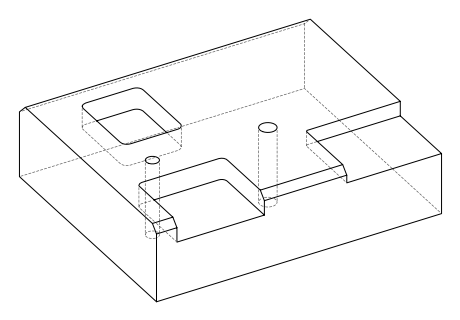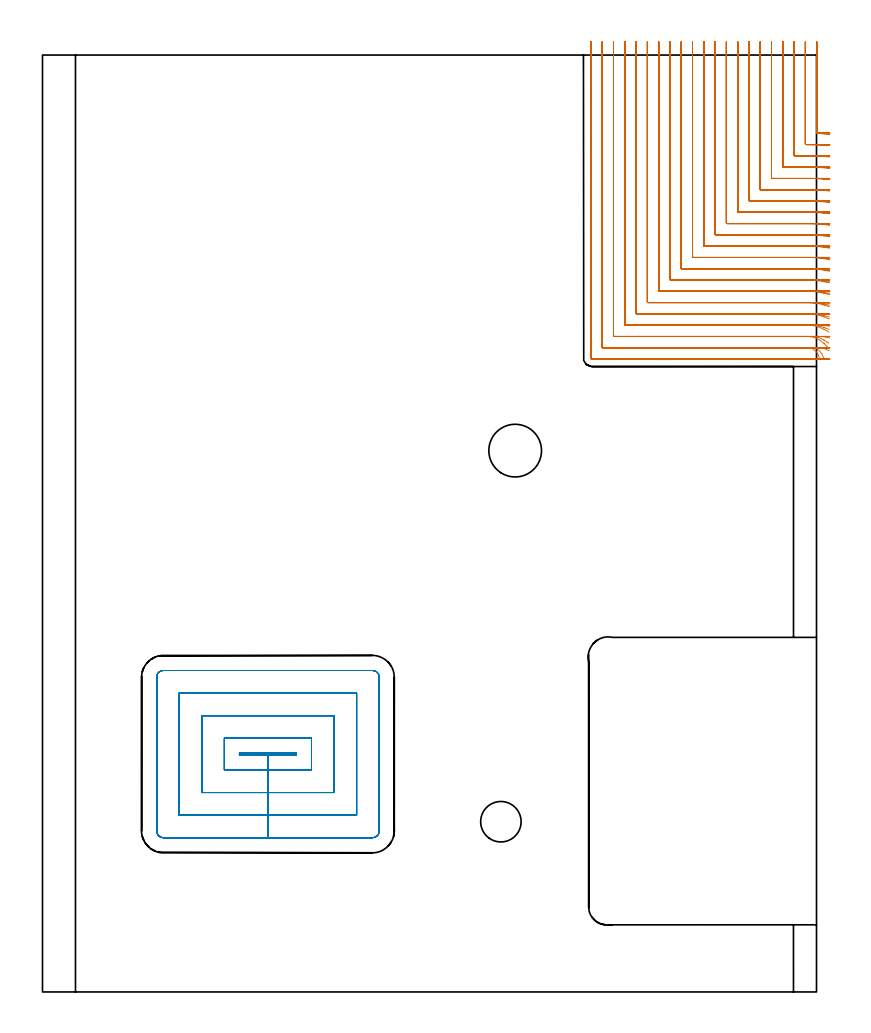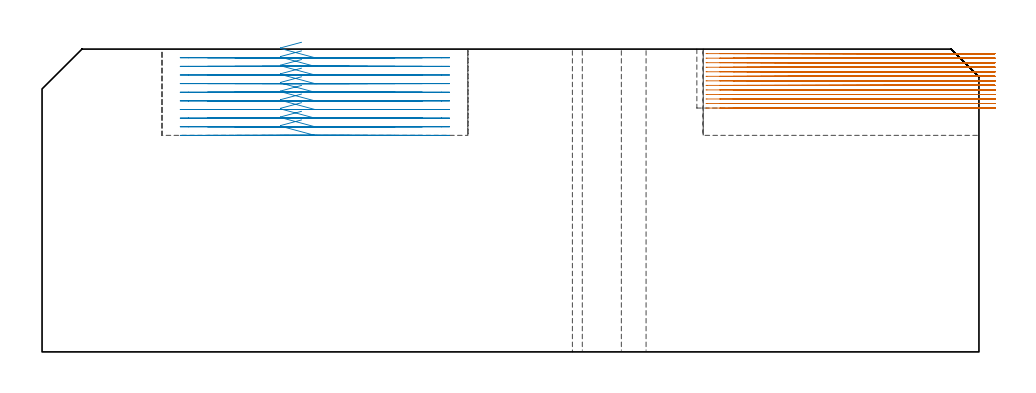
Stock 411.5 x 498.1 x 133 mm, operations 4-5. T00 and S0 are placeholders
(PLAN: 12 operations, 8 tool changes, 216.8 min)
(1 AREA_MILL | FG_CHAMFER_SURFACE | UGT0205_001 | 1.63 min | 3147 mm3)
(2 AREA_MILL_1 | FG_CHAMFER_SURFACE_1 | UGT0205_001 | 5.97 min | 11696 mm3)
(3 AREA_MILL_2 | FG_CHAMFER_SURFACE_2 | UGT0205_001 | 28.11 min | 76270 mm3)
(4 MILL_CORNER_NOTCH_RECTANGULAR | CORNER_NOTCH_RECTANGULAR | NXT0201_009 | Follow Part, ap 2, ae 75% | 103.79 min | 530844 mm3)
(5 MILL_RECTANGULAR_POCKET | POCKET_RECTANGULAR_STRAIGHT | NXT0201_012 | Follow Part, ap 4, ae 75% | 24.75 min | 529697 mm3)
(6 MILL_SLOT | SLOT_PARTIAL_RECTANGULAR | NXT0201_012 | Follow Part, ap 4, ae 75% | 50.22 min | 698856 mm3)
(7 SPOT_DRILL | STEP1HOLE | NXT0321_9005460120000 | 0.05 min | 218 mm3)
(8 DRILL_BLIND_HOLE_INTO_CENTER | STEP1HOLE | UGT0301_180 | 0.04 min | 131 mm3)
(9 GUN_DRILL_THROUGH_HOLE | STEP1HOLE | UGT0307_001 | 0.59 min | 2459 mm3)
(10 SPADE_DRILL_TO_ENLARGE_THROUGH_HOLE | STEP1HOLE | UGT0306_004 | 0.56 min | 16157 mm3)
(11 DRILL_TO_ENLARGE_THROUGH_HOLE | STEP1HOLE | UGT0301_052 | 0.57 min | 29253 mm3)
(12 INDEXABLE_INSERT_DRILL_THROUGH_HOLE_FROM_SOLID | STEP1HOLE_1 | NXT0302_027 | 0.55 min | 81741 mm3)
(TOOL UGT0205_001 | Chamfer Mill 20 x 3 x 45 deg. | D20 FL50 Z2)
(TOOL NXT0201_009 | ENDMILL 8mm [2P460-0800-NA 1630] | D8 FL26 Z6)
(TOOL NXT0201_012 | ENDMILL 16mm [2P460-1600-NA 1630] | D16 FL38 Z6)
(TOOL NXT0321_9005460120000 | NC Spot Drill, 142deg, 12mm, Carbide, Uncoated | D12 PA142 FL30 Z2)
(TOOL UGT0301_180 | Twist Drill 5.7 mm | D5.7 PA118 FL55 Z2)
(TOOL UGT0307_001 | Gun Drill 5 mm | D5 PA130 FL24 Z1)
(TOOL UGT0306_004 | Spade Drill 13.5mm | D13.5 PA132 FL10 Z2)
(TOOL UGT0301_052 | Twist Drill 21.5 mm | D21.5 PA118 FL150 Z2)
(TOOL NXT0302_027 | Index. Insert Drill 28mm [880-D2800L32-05] | D28 PA176 FL140 Z2)
(OP 4 MILL_CORNER_NOTCH_RECTANGULAR)
G17 G21 G94 G90
T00 M6
G54
G17 G0 G90 X411.6 Y505.099 S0 M3
G43 Z143. H1
Z131.008
G94 G1 Y502.099 F250.
Y456.781 F500.
G3 X411.975 Y456.389 R0.4
G2 X415.5 Y456.186 R120.
G1 X418.492 Y455.969 F250.
G0 Z143.
X405.6 Y505.1
Z131.008
G1 Y502.1
Y450.892 F500.
G3 X405.992 Y450.5 R0.4
G1 X406.824
G2 X415.5 Y450.169 R114.
G1 X418.491 Y449.941 F250.
G0 Z143.
X399.6 Y505.1
Z131.008
G1 Y502.1
Y444.893 F500.
G3 X399.993 Y444.5 R0.4
G1 X406.824
G2 X415.5 Y444.151 R108.
G1 X418.49 Y443.91 F250.
G0 Z143.
X393.6 Y505.1
Z131.008
G1 Y502.1
Y438.893 F500.
G3 X393.993 Y438.5 R0.4
G1 X406.824
G2 X415.5 Y438.13 R102.
G1 X418.489 Y437.875 F250.
G0 Z143.
X387.6 Y505.1
Z131.008
G1 Y502.1
Y432.893 F500.
G3 X387.993 Y432.5 R0.4
G1 X406.824
G2 X415.5 Y432.107 R96.
G1 X418.488 Y431.836 F250.
G0 Z143.
X381.6 Y505.1
Z131.008
G1 Y502.1
Y426.893 F500.
G3 X381.993 Y426.5 R0.4
G1 X406.824
G2 X415.5 Y426.081 R90.
G1 X418.486 Y425.792 F250.
G0 Z143.
X375.6 Y505.1
Z131.008
G1 Y502.1
Y420.894 F500.
G3 X375.994 Y420.5 R0.4
G1 X406.824
G2 X415.5 Y420.051 R84.
G1 X418.484 Y419.741 F250.
G0 Z143.
X369.6 Y505.1
Z131.008
G1 Y502.1
Y414.894 F500.
G3 X369.994 Y414.5 R0.4
G1 X406.824
G2 X415.5 Y414.016 R78.
G1 X418.481 Y413.682 F250.
G0 Z143.
X363.6 Y505.1
Z131.008
G1 Y502.1
Y408.894 F500.
G3 X363.994 Y408.5 R0.4
G1 X406.824
G2 X415.5 Y407.975 R72.
G1 X418.478 Y407.614 F250.
G0 Z143.
X357.6 Y505.1
Z131.008
G1 Y502.1
Y402.894 F500.
G3 X357.994 Y402.5 R0.4
G1 X406.824
G2 X415.5 Y401.927 R66.
G1 X418.474 Y401.533 F250.
G0 Z143.
X351.6 Y505.1
Z131.008
G1 Y502.1
Y396.895 F500.
G3 X351.995 Y396.5 R0.4
G1 X406.824
G2 X415.5 Y395.869 R60.
G1 X418.468 Y395.436 F250.
G0 Z143.
X345.6 Y505.1
Z131.008
G1 Y502.1
Y390.895 F500.
G3 X345.995 Y390.5 R0.4
G1 X406.824
G2 X415.5 Y389.799 R54.
G1 X418.461 Y389.317 F250.
G0 Z143.
X339.6 Y505.1
Z131.008
G1 Y502.1
Y384.895 F500.
G3 X339.995 Y384.5 R0.4
G1 X406.824
G2 X415.5 Y383.709 R48.
G1 X418.451 Y383.167 F250.
G0 Z143.
X333.6 Y505.1
Z131.008
G1 Y502.1
Y378.895 F500.
G3 X333.995 Y378.5 R0.4
G1 X406.824
G2 X415.5 Y377.594 R42.
G1 X418.435 Y376.975 F250.
G0 Z143.
X327.6 Y505.1
Z131.008
G1 Y502.1
Y372.895 F500.
G3 X327.995 Y372.5 R0.4
G1 X406.824
G2 X415.5 Y371.439 R36.
G1 X418.412 Y370.716 F250.
G0 Z143.
X321.6 Y505.1
Z131.008
G1 Y502.1
Y366.896 F500.
G3 X321.996 Y366.5 R0.4
G1 X406.824
G2 X415.5 Y365.218 R30.
G1 X418.372 Y364.351 F250.
G0 Z143.
X315.6 Y505.1
Z131.008
G1 Y502.1
Y360.896 F500.
G3 X315.996 Y360.5 R0.4
G1 X406.824
G2 X415.5 Y358.877 R24.
G1 X418.297 Y357.793 F250.
G0 Z143.
X309.6 Y505.1
Z131.008
G1 Y502.1
Y354.896 F500.
G3 X309.996 Y354.5 R0.4
G1 X406.824
G2 X415.5 Y352.271 R18.
G1 X418.129 Y350.825 F250.
G0 Z143.
X303.6 Y505.1
Z131.008
G1 Y502.1
Y348.896 F500.
G3 X303.996 Y348.5 R0.4
G1 X406.824
G2 X415.5 Y344.791 R12.
G1 X417.573 Y342.622 F250.
G0 Z143.
X297.6 Y505.1
Z131.008
G1 Y502.1
Y342.897 F500.
G3 X297.997 Y342.5 R0.4
G1 X406.824
G2 X412.44 Y338.612 R6.
G1 X412.968 Y337.208 F250.
G0 Z143.
X291.6 Y505.1
Z131.008
G1 Y502.1
Y336.897 F500.
G3 X291.997 Y336.5 R0.4
G1 X406.824
X409.824 F250.
G0 Z143.
X411.6 Y505.099
Z129.015
G1 Y502.099
Y456.854 F500.
G3 X411.982 Y456.462 R0.4
G2 X415.5 Y456.321 R120.
G1 X418.496 Y456.157 F250.
G0 Z143.
X405.6 Y505.1
Z129.015
G1 Y502.1
Y450.892 F500.
G3 X405.992 Y450.5 R0.4
G1 X408.952
G2 X415.5 Y450.312 R114.
G1 X418.495 Y450.139 F250.
G0 Z143.
X399.6 Y505.1
Z129.015
G1 Y502.1
Y444.893 F500.
G3 X399.993 Y444.5 R0.4
G1 X408.952
G2 X415.5 Y444.301 R108.
G1 X418.494 Y444.119 F250.
G0 Z143.
X393.6 Y505.1
Z129.015
G1 Y502.1
Y438.893 F500.
G3 X393.993 Y438.5 R0.4
G1 X408.952
G2 X415.5 Y438.29 R102.
G1 X418.494 Y438.097 F250.
G0 Z143.
X387.6 Y505.1
Z129.015
G1 Y502.1
Y432.893 F500.
G3 X387.993 Y432.5 R0.4
G1 X408.952
G2 X415.5 Y432.276 R96.
G1 X418.493 Y432.072 F250.
G0 Z143.
X381.6 Y505.1
Z129.015
G1 Y502.1
Y426.893 F500.
G3 X381.993 Y426.5 R0.4
G1 X408.952
G2 X415.5 Y426.261 R90.
G1 X418.492 Y426.043 F250.
G0 Z143.
X375.6 Y505.1
Z129.015
G1 Y502.1
Y420.894 F500.
G3 X375.994 Y420.5 R0.4
G1 X408.952
G2 X415.5 Y420.244 R84.
G1 X418.491 Y420.01 F250.
G0 Z143.
X369.6 Y505.1
Z129.015
G1 Y502.1
Y414.894 F500.
G3 X369.994 Y414.5 R0.4
G1 X408.952
G2 X415.5 Y414.225 R78.
G1 X418.489 Y413.973 F250.
G0 Z143.
X363.6 Y505.1
Z129.015
G1 Y502.1
Y408.894 F500.
G3 X363.994 Y408.5 R0.4
G1 X408.952
G2 X415.5 Y408.202 R72.
G1 X418.488 Y407.929 F250.
G0 Z143.
X357.6 Y505.1
Z129.015
G1 Y502.1
Y402.894 F500.
G3 X357.994 Y402.5 R0.4
G1 X408.952
G2 X415.5 Y402.174 R66.
G1 X418.485 Y401.877 F250.
G0 Z143.
X351.6 Y505.1
Z129.015
G1 Y502.1
Y396.895 F500.
G3 X351.995 Y396.5 R0.4
G1 X408.952
G2 X415.5 Y396.142 R60.
G1 X418.482 Y395.814 F250.
G0 Z143.
X345.6 Y505.1
Z129.015
G1 Y502.1
Y390.895 F500.
G3 X345.995 Y390.5 R0.4
G1 X408.952
G2 X415.5 Y390.101 R54.
G1 X418.478 Y389.738 F250.
G0 Z143.
X339.6 Y505.1
Z129.015
G1 Y502.1
Y384.895 F500.
G3 X339.995 Y384.5 R0.4
G1 X408.952
G2 X415.5 Y384.051 R48.
G1 X418.472 Y383.642 F250.
G0 Z143.
X333.6 Y505.1
Z129.015
G1 Y502.1
Y378.895 F500.
G3 X333.995 Y378.5 R0.4
G1 X408.952
G2 X415.5 Y377.986 R42.
G1 X418.463 Y377.519 F250.
G0 Z143.
X327.6 Y505.1
Z129.015
G1 Y502.1
Y372.895 F500.
G3 X327.995 Y372.5 R0.4
G1 X408.952
G2 X415.5 Y371.899 R36.
G1 X418.45 Y371.354 F250.
G0 Z143.
X321.6 Y505.1
Z129.015
G1 Y502.1
Y366.896 F500.
G3 X321.996 Y366.5 R0.4
G1 X408.952
G2 X415.5 Y365.777 R30.
G1 X418.428 Y365.122 F250.
G0 Z143.
X315.6 Y505.1
Z129.015
G1 Y502.1
Y360.896 F500.
G3 X315.996 Y360.5 R0.4
G1 X408.952
G2 X415.5 Y359.589 R24.
G1 X418.386 Y358.771 F250.
G0 Z143.
X309.6 Y505.1
Z129.015
G1 Y502.1
Y354.896 F500.
G3 X309.996 Y354.5 R0.4
G1 X408.952
G2 X415.5 Y353.267 R18.
G1 X418.294 Y352.175 F250.
G0 Z143.
X303.6 Y505.1
Z129.015
G1 Y502.1
Y348.896 F500.
G3 X303.996 Y348.5 R0.4
G1 X408.952
G2 X415.5 Y346.556 R12.
G1 X418.014 Y344.919 F250.
G0 Z143.
X297.6 Y505.1
Z129.015
G1 Y502.1
Y342.897 F500.
G3 X297.997 Y342.5 R0.4
G1 X408.952
G2 X414.284 Y339.251 R6.
G1 X415.659 Y336.585 F250.
G0 Z143.
X291.6 Y505.1
Z129.015
G1 Y502.1
Y336.897 F500.
G3 X291.997 Y336.5 R0.4
G1 X408.952
X411.952 F250.
G0 Z143.
X411.6 Y505.099
Z127.023
G1 Y502.099
Y456.892 F500.
G3 X411.992 Y456.5 R0.4
G1 X413.218
G2 X415.5 Y456.478 R120.
G1 X418.499 Y456.421 F250.
G0 Z143.
X405.6 Y505.1
Z127.023
G1 Y502.1
Y450.892 F500.
G3 X405.992 Y450.5 R0.4
G1 X413.218
G2 X415.5 Y450.477 R114.
G1 X418.499 Y450.417 F250.
G0 Z143.
X399.6 Y505.1
Z127.023
G1 Y502.1
Y444.893 F500.
G3 X399.993 Y444.5 R0.4
G1 X413.218
G2 X415.5 Y444.476 R108.
G1 X418.499 Y444.412 F250.
G0 Z143.
X393.6 Y505.1
Z127.023
G1 Y502.1
Y438.893 F500.
G3 X393.993 Y438.5 R0.4
G1 X413.218
G2 X415.5 Y438.474 R102.
G1 X418.499 Y438.407 F250.
G0 Z143.
X387.6 Y505.1
Z127.023
G1 Y502.1
Y432.893 F500.
G3 X387.993 Y432.5 R0.4
G1 X413.218
G2 X415.5 Y432.473 R96.
G1 X418.499 Y432.402 F250.
G0 Z143.
X381.6 Y505.1
Z127.023
G1 Y502.1
Y426.893 F500.
G3 X381.993 Y426.5 R0.4
G1 X413.218
G2 X415.5 Y426.471 R90.
G1 X418.499 Y426.395 F250.
G0 Z143.
X375.6 Y505.1
Z127.023
G1 Y502.1
Y420.894 F500.
G3 X375.994 Y420.5 R0.4
G1 X413.218
G2 X415.5 Y420.469 R84.
G1 X418.499 Y420.387 F250.
G0 Z143.
X369.6 Y505.1
Z127.023
G1 Y502.1
Y414.894 F500.
G3 X369.994 Y414.5 R0.4
G1 X413.218
G2 X415.5 Y414.467 R78.
G1 X418.499 Y414.379 F250.
G0 Z143.
X363.6 Y505.1
Z127.023
G1 Y502.1
Y408.894 F500.
G3 X363.994 Y408.5 R0.4
G1 X413.218
G2 X415.5 Y408.464 R72.
G1 X418.498 Y408.369 F250.
G0 Z143.
X357.6 Y505.1
Z127.023
G1 Y502.1
Y402.894 F500.
G3 X357.994 Y402.5 R0.4
G1 X413.218
G2 X415.5 Y402.461 R66.
G1 X418.498 Y402.357 F250.
G0 Z143.
X351.6 Y505.1
Z127.023
G1 Y502.1
Y396.895 F500.
G3 X351.995 Y396.5 R0.4
G1 X413.218
G2 X415.5 Y396.457 R60.
G1 X418.498 Y396.342 F250.
G0 Z143.
X345.6 Y505.1
Z127.023
G1 Y502.1
Y390.895 F500.
G3 X345.995 Y390.5 R0.4
G1 X413.218
G2 X415.5 Y390.452 R54.
G1 X418.497 Y390.325 F250.
G0 Z143.
X339.6 Y505.1
Z127.023
G1 Y502.1
Y384.895 F500.
G3 X339.995 Y384.5 R0.4
G1 X413.218
G2 X415.5 Y384.446 R48.
G1 X418.497 Y384.303 F250.
G0 Z143.
X333.6 Y505.1
Z127.023
G1 Y502.1
Y378.895 F500.
G3 X333.995 Y378.5 R0.4
G1 X413.218
G2 X415.5 Y378.438 R42.
G1 X418.496 Y378.275 F250.
G0 Z143.
X327.6 Y505.1
Z127.023
G1 Y502.1
Y372.895 F500.
G3 X327.995 Y372.5 R0.4
G1 X413.218
G2 X415.5 Y372.428 R36.
G1 X418.494 Y372.237 F250.
G0 Z143.
X321.6 Y505.1
Z127.023
G1 Y502.1
Y366.896 F500.
G3 X321.996 Y366.5 R0.4
G1 X413.218
G2 X415.5 Y366.413 R30.
G1 X418.491 Y366.185 F250.
G0 Z143.
X315.6 Y505.1
Z127.023
G1 Y502.1
Y360.896 F500.
G3 X315.996 Y360.5 R0.4
G1 X413.218
G2 X415.5 Y360.391 R24.
G1 X418.486 Y360.106 F250.
G0 Z143.
X309.6 Y505.1
Z127.023
G1 Y502.1
Y354.896 F500.
G3 X309.996 Y354.5 R0.4
G1 X413.218
G2 X415.5 Y354.355 R18.
G1 X418.476 Y353.974 F250.
G0 Z143.
X303.6 Y505.1
Z127.023
G1 Y502.1
Y348.896 F500.
G3 X303.996 Y348.5 R0.4
G1 X413.218
G2 X415.5 Y348.281 R12.
G1 X418.445 Y347.71 F250.
G0 Z143.
X297.6 Y505.1
Z127.023
G1 Y502.1
Y342.897 F500.
G3 X297.997 Y342.5 R0.4
G1 X413.218
G2 X415.5 Y342.049 R6.
G1 X418.274 Y340.908 F250.
G0 Z143.
X291.6 Y505.1
Z127.023
G1 Y502.1
Y336.897 F500.
G3 X291.997 Y336.5 R0.4
G1 X413.218
X416.218 F250.
G0 Z143.
X411.6 Y505.099
Z125.031
G1 Y502.099
Y456.892 F500.
G3 X411.992 Y456.5 R0.4
G1 X415.171
X415.5
X418.5 Y456.491 F250.
G0 Z143.
X405.6 Y505.1
Z125.031
G1 Y502.1
Y450.892 F500.
G3 X405.992 Y450.5 R0.4
G1 X415.171
X415.5
X418.5 Y450.491 F250.
G0 Z143.
X399.6 Y505.1
Z125.031
G1 Y502.1
Y444.893 F500.
G3 X399.993 Y444.5 R0.4
G1 X415.171
X415.5 Y444.499
X418.5 Y444.49 F250.
G0 Z143.
X393.6 Y505.1
Z125.031
G1 Y502.1
Y438.893 F500.
G3 X393.993 Y438.5 R0.4
G1 X415.171
X415.5 Y438.499
X418.5 Y438.49 F250.
G0 Z143.
X387.6 Y505.1
Z125.031
G1 Y502.1
Y432.893 F500.
G3 X387.993 Y432.5 R0.4
G1 X415.171
X415.5 Y432.499
X418.5 Y432.489 F250.
G0 Z143.
X381.6 Y505.1
Z125.031
G1 Y502.1
Y426.893 F500.
G3 X381.993 Y426.5 R0.4
G1 X415.171
X415.5 Y426.499
X418.5 Y426.488 F250.
G0 Z143.
X375.6 Y505.1
Z125.031
G1 Y502.1
Y420.894 F500.
G3 X375.994 Y420.5 R0.4
G1 X415.171
X415.5 Y420.499
X418.5 Y420.488 F250.
G0 Z143.
X369.6 Y505.1
Z125.031
G1 Y502.1
Y414.894 F500.
G3 X369.994 Y414.5 R0.4
G1 X415.171
X415.5 Y414.499
X418.5 Y414.487 F250.
G0 Z143.
X363.6 Y505.1
Z125.031
G1 Y502.1
Y408.894 F500.
G3 X363.994 Y408.5 R0.4
G1 X415.171
X415.5 Y408.499
X418.5 Y408.486 F250.
G0 Z143.
X357.6 Y505.1
Z125.031
G1 Y502.1
Y402.894 F500.
G3 X357.994 Y402.5 R0.4
G1 X415.171
X415.5 Y402.499
X418.5 Y402.484 F250.
G0 Z143.
X351.6 Y505.1
Z125.031
G1 Y502.1
Y396.895 F500.
G3 X351.995 Y396.5 R0.4
G1 X415.171
X415.5 Y396.499
X418.5 Y396.483 F250.
G0 Z143.
X345.6 Y505.1
Z125.031
G1 Y502.1
Y390.895 F500.
G3 X345.995 Y390.5 R0.4
G1 X415.171
G2 X415.5 Y390.499 R54.
G1 X418.5 Y390.481 F250.
G0 Z143.
X339.6 Y505.1
Z125.031
G1 Y502.1
Y384.895 F500.
G3 X339.995 Y384.5 R0.4
G1 X415.171
G2 X415.5 Y384.499 R48.
G1 X418.5 Y384.478 F250.
G0 Z143.
X333.6 Y505.1
Z125.031
G1 Y502.1
Y378.895 F500.
G3 X333.995 Y378.5 R0.4
G1 X415.171
G2 X415.5 Y378.499 R42.
G1 X418.5 Y378.475 F250.
G0 Z143.
X327.6 Y505.1
Z125.031
G1 Y502.1
Y372.896 F500.
G3 X327.996 Y372.5 R0.4
G1 X415.171
G2 X415.5 Y372.498 R36.
G1 X418.5 Y372.471 F250.
G0 Z143.
X321.6 Y505.1
Z125.031
G1 Y502.1
Y366.896 F500.
G3 X321.996 Y366.5 R0.4
G1 X415.171
G2 X415.5 Y366.498 R30.
G1 X418.5 Y366.465 F250.
G0 Z143.
X315.6 Y505.1
Z125.031
G1 Y502.1
Y360.896 F500.
G3 X315.996 Y360.5 R0.4
G1 X415.171
G2 X415.5 Y360.498 R24.
G1 X418.5 Y360.457 F250.
G0 Z143.
X309.6 Y505.1
Z125.031
G1 Y502.1
Y354.896 F500.
G3 X309.996 Y354.5 R0.4
G1 X415.171
G2 X415.5 Y354.497 R18.
G1 X418.499 Y354.442 F250.
G0 Z143.
X303.6 Y505.1
Z125.031
G1 Y502.1
Y348.896 F500.
G3 X303.996 Y348.5 R0.4
G1 X415.171
G2 X415.5 Y348.495 R12.
G1 X418.499 Y348.413 F250.
G0 Z143.
X297.6 Y505.1
Z125.031
G1 Y502.1
Y342.897 F500.
G3 X297.997 Y342.5 R0.4
G1 X415.171
G2 X415.5 Y342.491 R6.
G1 X418.495 Y342.326 F250.
G0 Z143.
X291.6 Y505.1
Z125.031
G1 Y502.1
Y336.897 F500.
G3 X291.997 Y336.5 R0.4
G1 X415.171
X418.171 F250.
G0 Z143.
X411.6 Y505.099
Z123.038
G1 Y502.099
Y456.892 F500.
G3 X411.992 Y456.5 R0.4
G1 X415.5
X418.5 F250.
G0 Z143.
X405.6 Y505.1
Z123.038
G1 Y502.1
Y450.892 F500.
G3 X405.992 Y450.5 R0.4
G1 X415.5
X418.5 F250.
G0 Z143.
X399.6 Y505.1
Z123.038
G1 Y502.1
Y444.893 F500.
G3 X399.993 Y444.5 R0.4
G1 X415.5
X418.5 F250.
G0 Z143.
X393.6 Y505.1
Z123.038
G1 Y502.1
Y438.893 F500.
G3 X393.993 Y438.5 R0.4
G1 X415.5
X418.5 F250.
G0 Z143.
X387.6 Y505.1
Z123.038
G1 Y502.1
Y432.893 F500.
G3 X387.993 Y432.5 R0.4
G1 X415.5
X418.5 F250.
G0 Z143.
X381.6 Y505.1
Z123.038
G1 Y502.1
Y426.893 F500.
G3 X381.993 Y426.5 R0.4
G1 X415.5
X418.5 F250.
G0 Z143.
X375.6 Y505.1
Z123.038
G1 Y502.1
Y420.894 F500.
G3 X375.994 Y420.5 R0.4
G1 X415.5
X418.5 F250.
G0 Z143.
X369.6 Y505.1
Z123.038
G1 Y502.1
Y414.894 F500.
G3 X369.994 Y414.5 R0.4
G1 X415.5
X418.5 F250.
G0 Z143.
X363.6 Y505.1
Z123.038
G1 Y502.1
Y408.894 F500.
G3 X363.994 Y408.5 R0.4
G1 X415.5
X418.5 F250.
G0 Z143.
X357.6 Y505.1
Z123.038
G1 Y502.1
Y402.894 F500.
G3 X357.994 Y402.5 R0.4
G1 X415.5
X418.5 F250.
G0 Z143.
X351.6 Y505.1
Z123.038
G1 Y502.1
Y396.895 F500.
G3 X351.995 Y396.5 R0.4
G1 X415.5
X418.5 F250.
G0 Z143.
X345.6 Y505.1
Z123.038
G1 Y502.1
Y390.895 F500.
G3 X345.995 Y390.5 R0.4
G1 X415.5
X418.5 F250.
G0 Z143.
X339.6 Y505.1
Z123.038
G1 Y502.1
Y384.895 F500.
G3 X339.995 Y384.5 R0.4
G1 X415.5
X418.5 F250.
G0 Z143.
X333.6 Y505.1
Z123.038
G1 Y502.1
Y378.895 F500.
G3 X333.995 Y378.5 R0.4
G1 X415.5
X418.5 F250.
G0 Z143.
X327.6 Y505.1
Z123.038
G1 Y502.1
Y372.895 F500.
G3 X327.995 Y372.5 R0.4
G1 X415.5
X418.5 F250.
G0 Z143.
X321.6 Y505.1
Z123.038
G1 Y502.1
Y366.896 F500.
G3 X321.996 Y366.5 R0.4
G1 X415.5
X418.5 F250.
G0 Z143.
X315.6 Y505.1
Z123.038
G1 Y502.1
Y360.896 F500.
G3 X315.996 Y360.5 R0.4
G1 X415.5
X418.5 F250.
G0 Z143.
X309.6 Y505.1
Z123.038
G1 Y502.1
Y354.896 F500.
G3 X309.996 Y354.5 R0.4
G1 X415.5
X418.5 F250.
G0 Z143.
X303.6 Y505.1
Z123.038
G1 Y502.1
Y348.896 F500.
G3 X303.996 Y348.5 R0.4
G1 X415.5
X418.5 F250.
G0 Z143.
X297.6 Y505.1
Z123.038
G1 Y502.1
Y342.897 F500.
G3 X297.997 Y342.5 R0.4
G1 X415.5
X418.5 F250.
G0 Z143.
X291.6 Y505.1
Z123.038
G1 Y502.1
Y336.897 F500.
G3 X291.997 Y336.5 R0.4
G1 X415.5
X418.5 F250.
G0 Z143.
X411.6 Y505.099
Z121.046
G1 Y502.099
Y456.892 F500.
G3 X411.992 Y456.5 R0.4
G1 X415.5
X418.5 F250.
G0 Z143.
X405.6 Y505.1
Z121.046
G1 Y502.1
Y450.892 F500.
G3 X405.992 Y450.5 R0.4
G1 X415.5
X418.5 F250.
G0 Z143.
X399.6 Y505.1
Z121.046
G1 Y502.1
Y444.893 F500.
G3 X399.993 Y444.5 R0.4
G1 X415.5
X418.5 F250.
G0 Z143.
X393.6 Y505.1
Z121.046
G1 Y502.1
Y438.893 F500.
G3 X393.993 Y438.5 R0.4
G1 X415.5
X418.5 F250.
G0 Z143.
X387.6 Y505.1
Z121.046
G1 Y502.1
Y432.893 F500.
G3 X387.993 Y432.5 R0.4
G1 X415.5
X418.5 F250.
G0 Z143.
X381.6 Y505.1
Z121.046
G1 Y502.1
Y426.893 F500.
G3 X381.993 Y426.5 R0.4
G1 X415.5
X418.5 F250.
G0 Z143.
X375.6 Y505.1
Z121.046
G1 Y502.1
Y420.894 F500.
G3 X375.994 Y420.5 R0.4
G1 X415.5
X418.5 F250.
G0 Z143.
X369.6 Y505.1
Z121.046
G1 Y502.1
Y414.894 F500.
G3 X369.994 Y414.5 R0.4
G1 X415.5
X418.5 F250.
G0 Z143.
X363.6 Y505.1
Z121.046
G1 Y502.1
Y408.894 F500.
G3 X363.994 Y408.5 R0.4
G1 X415.5
X418.5 F250.
G0 Z143.
X357.6 Y505.1
Z121.046
G1 Y502.1
Y402.894 F500.
G3 X357.994 Y402.5 R0.4
G1 X415.5
X418.5 F250.
G0 Z143.
X351.6 Y505.1
Z121.046
G1 Y502.1
Y396.895 F500.
G3 X351.995 Y396.5 R0.4
G1 X415.5
X418.5 F250.
G0 Z143.
X345.6 Y505.1
Z121.046
G1 Y502.1
Y390.895 F500.
G3 X345.995 Y390.5 R0.4
G1 X415.5
X418.5 F250.
G0 Z143.
X339.6 Y505.1
Z121.046
G1 Y502.1
Y384.895 F500.
G3 X339.995 Y384.5 R0.4
G1 X415.5
X418.5 F250.
G0 Z143.
X333.6 Y505.1
Z121.046
G1 Y502.1
Y378.895 F500.
G3 X333.995 Y378.5 R0.4
G1 X415.5
X418.5 F250.
G0 Z143.
X327.6 Y505.1
Z121.046
G1 Y502.1
Y372.895 F500.
G3 X327.995 Y372.5 R0.4
G1 X415.5
X418.5 F250.
G0 Z143.
X321.6 Y505.1
Z121.046
G1 Y502.1
Y366.896 F500.
G3 X321.996 Y366.5 R0.4
G1 X415.5
X418.5 F250.
G0 Z143.
X315.6 Y505.1
Z121.046
G1 Y502.1
Y360.896 F500.
G3 X315.996 Y360.5 R0.4
G1 X415.5
X418.5 F250.
G0 Z143.
X309.6 Y505.1
Z121.046
G1 Y502.1
Y354.896 F500.
G3 X309.996 Y354.5 R0.4
G1 X415.5
X418.5 F250.
G0 Z143.
X303.6 Y505.1
Z121.046
G1 Y502.1
Y348.896 F500.
G3 X303.996 Y348.5 R0.4
G1 X415.5
X418.5 F250.
G0 Z143.
X297.6 Y505.1
Z121.046
G1 Y502.1
Y342.897 F500.
G3 X297.997 Y342.5 R0.4
G1 X415.5
X418.5 F250.
G0 Z143.
X291.6 Y505.1
Z121.046
G1 Y502.1
Y336.897 F500.
G3 X291.997 Y336.5 R0.4
G1 X415.5
X418.5 F250.
G0 Z143.
X411.6 Y505.099
Z119.054
G1 Y502.099
Y456.892 F500.
G3 X411.992 Y456.5 R0.4
G1 X415.5
X418.5 F250.
G0 Z143.
X405.6 Y505.1
Z119.054
G1 Y502.1
Y450.892 F500.
G3 X405.992 Y450.5 R0.4
G1 X415.5
X418.5 F250.
G0 Z143.
X399.6 Y505.1
Z119.054
G1 Y502.1
Y444.893 F500.
G3 X399.993 Y444.5 R0.4
G1 X415.5
X418.5 F250.
G0 Z143.
X393.6 Y505.1
Z119.054
G1 Y502.1
Y438.893 F500.
G3 X393.993 Y438.5 R0.4
G1 X415.5
X418.5 F250.
G0 Z143.
X387.6 Y505.1
Z119.054
G1 Y502.1
Y432.893 F500.
G3 X387.993 Y432.5 R0.4
G1 X415.5
X418.5 F250.
G0 Z143.
X381.6 Y505.1
Z119.054
G1 Y502.1
Y426.893 F500.
G3 X381.993 Y426.5 R0.4
G1 X415.5
X418.5 F250.
G0 Z143.
X375.6 Y505.1
Z119.054
G1 Y502.1
Y420.894 F500.
G3 X375.994 Y420.5 R0.4
G1 X415.5
X418.5 F250.
G0 Z143.
X369.6 Y505.1
Z119.054
G1 Y502.1
Y414.894 F500.
G3 X369.994 Y414.5 R0.4
G1 X415.5
X418.5 F250.
G0 Z143.
X363.6 Y505.1
Z119.054
G1 Y502.1
Y408.894 F500.
G3 X363.994 Y408.5 R0.4
G1 X415.5
X418.5 F250.
G0 Z143.
X357.6 Y505.1
Z119.054
G1 Y502.1
Y402.894 F500.
G3 X357.994 Y402.5 R0.4
G1 X415.5
X418.5 F250.
G0 Z143.
X351.6 Y505.1
Z119.054
G1 Y502.1
Y396.895 F500.
G3 X351.995 Y396.5 R0.4
G1 X415.5
X418.5 F250.
G0 Z143.
X345.6 Y505.1
Z119.054
G1 Y502.1
Y390.895 F500.
G3 X345.995 Y390.5 R0.4
G1 X415.5
X418.5 F250.
G0 Z143.
X339.6 Y505.1
Z119.054
G1 Y502.1
Y384.895 F500.
G3 X339.995 Y384.5 R0.4
G1 X415.5
X418.5 F250.
G0 Z143.
X333.6 Y505.1
Z119.054
G1 Y502.1
Y378.895 F500.
G3 X333.995 Y378.5 R0.4
G1 X415.5
X418.5 F250.
G0 Z143.
X327.6 Y505.1
Z119.054
G1 Y502.1
Y372.895 F500.
G3 X327.995 Y372.5 R0.4
G1 X415.5
X418.5 F250.
G0 Z143.
X321.6 Y505.1
Z119.054
G1 Y502.1
Y366.896 F500.
G3 X321.996 Y366.5 R0.4
G1 X415.5
X418.5 F250.
G0 Z143.
X315.6 Y505.1
Z119.054
G1 Y502.1
Y360.896 F500.
G3 X315.996 Y360.5 R0.4
G1 X415.5
X418.5 F250.
G0 Z143.
X309.6 Y505.1
Z119.054
G1 Y502.1
Y354.896 F500.
G3 X309.996 Y354.5 R0.4
G1 X415.5
X418.5 F250.
G0 Z143.
X303.6 Y505.1
Z119.054
G1 Y502.1
Y348.896 F500.
G3 X303.996 Y348.5 R0.4
G1 X415.5
X418.5 F250.
G0 Z143.
X297.6 Y505.1
Z119.054
G1 Y502.1
Y342.897 F500.
G3 X297.997 Y342.5 R0.4
G1 X415.5
X418.5 F250.
G0 Z143.
X291.6 Y505.1
Z119.054
G1 Y502.1
Y336.897 F500.
G3 X291.997 Y336.5 R0.4
G1 X415.5
X418.5 F250.
G0 Z143.
X411.6 Y505.099
Z117.062
G1 Y502.099
Y456.892 F500.
G3 X411.992 Y456.5 R0.4
G1 X415.5
X418.5 F250.
G0 Z143.
X405.6 Y505.1
Z117.062
G1 Y502.1
Y450.892 F500.
G3 X405.992 Y450.5 R0.4
G1 X415.5
X418.5 F250.
G0 Z143.
X399.6 Y505.1
Z117.062
G1 Y502.1
Y444.893 F500.
G3 X399.993 Y444.5 R0.4
G1 X415.5
X418.5 F250.
G0 Z143.
X393.6 Y505.1
Z117.062
G1 Y502.1
Y438.893 F500.
G3 X393.993 Y438.5 R0.4
G1 X415.5
X418.5 F250.
G0 Z143.
X387.6 Y505.1
Z117.062
G1 Y502.1
Y432.893 F500.
G3 X387.993 Y432.5 R0.4
G1 X415.5
X418.5 F250.
G0 Z143.
X381.6 Y505.1
Z117.062
G1 Y502.1
Y426.893 F500.
G3 X381.993 Y426.5 R0.4
G1 X415.5
X418.5 F250.
G0 Z143.
X375.6 Y505.1
Z117.062
G1 Y502.1
Y420.894 F500.
G3 X375.994 Y420.5 R0.4
G1 X415.5
X418.5 F250.
G0 Z143.
X369.6 Y505.1
Z117.062
G1 Y502.1
Y414.894 F500.
G3 X369.994 Y414.5 R0.4
G1 X415.5
X418.5 F250.
G0 Z143.
X363.6 Y505.1
Z117.062
G1 Y502.1
Y408.894 F500.
G3 X363.994 Y408.5 R0.4
G1 X415.5
X418.5 F250.
G0 Z143.
X357.6 Y505.1
Z117.062
G1 Y502.1
Y402.894 F500.
G3 X357.994 Y402.5 R0.4
G1 X415.5
X418.5 F250.
G0 Z143.
X351.6 Y505.1
Z117.062
G1 Y502.1
Y396.895 F500.
G3 X351.995 Y396.5 R0.4
G1 X415.5
X418.5 F250.
G0 Z143.
X345.6 Y505.1
Z117.062
G1 Y502.1
Y390.895 F500.
G3 X345.995 Y390.5 R0.4
G1 X415.5
X418.5 F250.
G0 Z143.
X339.6 Y505.1
Z117.062
G1 Y502.1
Y384.895 F500.
G3 X339.995 Y384.5 R0.4
G1 X415.5
X418.5 F250.
G0 Z143.
X333.6 Y505.1
Z117.062
G1 Y502.1
Y378.895 F500.
G3 X333.995 Y378.5 R0.4
G1 X415.5
X418.5 F250.
G0 Z143.
X327.6 Y505.1
Z117.062
G1 Y502.1
Y372.895 F500.
G3 X327.995 Y372.5 R0.4
G1 X415.5
X418.5 F250.
G0 Z143.
X321.6 Y505.1
Z117.062
G1 Y502.1
Y366.896 F500.
G3 X321.996 Y366.5 R0.4
G1 X415.5
X418.5 F250.
G0 Z143.
X315.6 Y505.1
Z117.062
G1 Y502.1
Y360.896 F500.
G3 X315.996 Y360.5 R0.4
G1 X415.5
X418.5 F250.
G0 Z143.
X309.6 Y505.1
Z117.062
G1 Y502.1
Y354.896 F500.
G3 X309.996 Y354.5 R0.4
G1 X415.5
X418.5 F250.
G0 Z143.
X303.6 Y505.1
Z117.062
G1 Y502.1
Y348.896 F500.
G3 X303.996 Y348.5 R0.4
G1 X415.5
X418.5 F250.
G0 Z143.
X297.6 Y505.1
Z117.062
G1 Y502.1
Y342.897 F500.
G3 X297.997 Y342.5 R0.4
G1 X415.5
X418.5 F250.
G0 Z143.
X291.6 Y505.1
Z117.062
G1 Y502.1
Y336.897 F500.
G3 X291.997 Y336.5 R0.4
G1 X415.5
X418.5 F250.
G0 Z143.
X411.6 Y505.099
Z115.069
G1 Y502.099
Y456.892 F500.
G3 X411.992 Y456.5 R0.4
G1 X415.5
X418.5 F250.
G0 Z143.
X405.6 Y505.1
Z115.069
G1 Y502.1
Y450.892 F500.
G3 X405.992 Y450.5 R0.4
G1 X415.5
X418.5 F250.
G0 Z143.
X399.6 Y505.1
Z115.069
G1 Y502.1
Y444.893 F500.
G3 X399.993 Y444.5 R0.4
G1 X415.5
X418.5 F250.
G0 Z143.
X393.6 Y505.1
Z115.069
G1 Y502.1
Y438.893 F500.
G3 X393.993 Y438.5 R0.4
G1 X415.5
X418.5 F250.
G0 Z143.
X387.6 Y505.1
Z115.069
G1 Y502.1
Y432.893 F500.
G3 X387.993 Y432.5 R0.4
G1 X415.5
X418.5 F250.
G0 Z143.
X381.6 Y505.1
Z115.069
G1 Y502.1
Y426.893 F500.
G3 X381.993 Y426.5 R0.4
G1 X415.5
X418.5 F250.
G0 Z143.
X375.6 Y505.1
Z115.069
G1 Y502.1
Y420.894 F500.
G3 X375.994 Y420.5 R0.4
G1 X415.5
X418.5 F250.
G0 Z143.
X369.6 Y505.1
Z115.069
G1 Y502.1
Y414.894 F500.
G3 X369.994 Y414.5 R0.4
G1 X415.5
X418.5 F250.
G0 Z143.
X363.6 Y505.1
Z115.069
G1 Y502.1
Y408.894 F500.
G3 X363.994 Y408.5 R0.4
G1 X415.5
X418.5 F250.
G0 Z143.
X357.6 Y505.1
Z115.069
G1 Y502.1
Y402.894 F500.
G3 X357.994 Y402.5 R0.4
G1 X415.5
X418.5 F250.
G0 Z143.
X351.6 Y505.1
Z115.069
G1 Y502.1
Y396.895 F500.
G3 X351.995 Y396.5 R0.4
G1 X415.5
X418.5 F250.
G0 Z143.
X345.6 Y505.1
Z115.069
G1 Y502.1
Y390.895 F500.
G3 X345.995 Y390.5 R0.4
G1 X415.5
X418.5 F250.
G0 Z143.
X339.6 Y505.1
Z115.069
G1 Y502.1
Y384.895 F500.
G3 X339.995 Y384.5 R0.4
G1 X415.5
X418.5 F250.
G0 Z143.
X333.6 Y505.1
Z115.069
G1 Y502.1
Y378.895 F500.
G3 X333.995 Y378.5 R0.4
G1 X415.5
X418.5 F250.
G0 Z143.
X327.6 Y505.1
Z115.069
G1 Y502.1
Y372.895 F500.
G3 X327.995 Y372.5 R0.4
G1 X415.5
X418.5 F250.
G0 Z143.
X321.6 Y505.1
Z115.069
G1 Y502.1
Y366.896 F500.
G3 X321.996 Y366.5 R0.4
G1 X415.5
X418.5 F250.
G0 Z143.
X315.6 Y505.1
Z115.069
G1 Y502.1
Y360.896 F500.
G3 X315.996 Y360.5 R0.4
G1 X415.5
X418.5 F250.
G0 Z143.
X309.6 Y505.1
Z115.069
G1 Y502.1
Y354.896 F500.
G3 X309.996 Y354.5 R0.4
G1 X415.5
X418.5 F250.
G0 Z143.
X303.6 Y505.1
Z115.069
G1 Y502.1
Y348.896 F500.
G3 X303.996 Y348.5 R0.4
G1 X415.5
X418.5 F250.
G0 Z143.
X297.6 Y505.1
Z115.069
G1 Y502.1
Y342.897 F500.
G3 X297.997 Y342.5 R0.4
G1 X415.5
X418.5 F250.
G0 Z143.
X291.6 Y505.1
Z115.069
G1 Y502.1
Y336.897 F500.
G3 X291.997 Y336.5 R0.4
G1 X415.5
X418.5 F250.
G0 Z143.
X411.6 Y505.099
Z113.077
G1 Y502.099
Y456.892 F500.
G3 X411.992 Y456.5 R0.4
G1 X415.5
X418.5 F250.
G0 Z143.
X405.6 Y505.1
Z113.077
G1 Y502.1
Y450.892 F500.
G3 X405.992 Y450.5 R0.4
G1 X415.5
X418.5 F250.
G0 Z143.
X399.6 Y505.1
Z113.077
G1 Y502.1
Y444.893 F500.
G3 X399.993 Y444.5 R0.4
G1 X415.5
X418.5 F250.
G0 Z143.
X393.6 Y505.1
Z113.077
G1 Y502.1
Y438.893 F500.
G3 X393.993 Y438.5 R0.4
G1 X415.5
X418.5 F250.
G0 Z143.
X387.6 Y505.1
Z113.077
G1 Y502.1
Y432.893 F500.
G3 X387.993 Y432.5 R0.4
G1 X415.5
X418.5 F250.
G0 Z143.
X381.6 Y505.1
Z113.077
G1 Y502.1
Y426.893 F500.
G3 X381.993 Y426.5 R0.4
G1 X415.5
X418.5 F250.
G0 Z143.
X375.6 Y505.1
Z113.077
G1 Y502.1
Y420.894 F500.
G3 X375.994 Y420.5 R0.4
G1 X415.5
X418.5 F250.
G0 Z143.
X369.6 Y505.1
Z113.077
G1 Y502.1
Y414.894 F500.
G3 X369.994 Y414.5 R0.4
G1 X415.5
X418.5 F250.
G0 Z143.
X363.6 Y505.1
Z113.077
G1 Y502.1
Y408.894 F500.
G3 X363.994 Y408.5 R0.4
G1 X415.5
X418.5 F250.
G0 Z143.
X357.6 Y505.1
Z113.077
G1 Y502.1
Y402.894 F500.
G3 X357.994 Y402.5 R0.4
G1 X415.5
X418.5 F250.
G0 Z143.
X351.6 Y505.1
Z113.077
G1 Y502.1
Y396.895 F500.
G3 X351.995 Y396.5 R0.4
G1 X415.5
X418.5 F250.
G0 Z143.
X345.6 Y505.1
Z113.077
G1 Y502.1
Y390.895 F500.
G3 X345.995 Y390.5 R0.4
G1 X415.5
X418.5 F250.
G0 Z143.
X339.6 Y505.1
Z113.077
G1 Y502.1
Y384.895 F500.
G3 X339.995 Y384.5 R0.4
G1 X415.5
X418.5 F250.
G0 Z143.
X333.6 Y505.1
Z113.077
G1 Y502.1
Y378.895 F500.
G3 X333.995 Y378.5 R0.4
G1 X415.5
X418.5 F250.
G0 Z143.
X327.6 Y505.1
Z113.077
G1 Y502.1
Y372.895 F500.
G3 X327.995 Y372.5 R0.4
G1 X415.5
X418.5 F250.
G0 Z143.
X321.6 Y505.1
Z113.077
G1 Y502.1
Y366.896 F500.
G3 X321.996 Y366.5 R0.4
G1 X415.5
X418.5 F250.
G0 Z143.
X315.6 Y505.1
Z113.077
G1 Y502.1
Y360.896 F500.
G3 X315.996 Y360.5 R0.4
G1 X415.5
X418.5 F250.
G0 Z143.
X309.6 Y505.1
Z113.077
G1 Y502.1
Y354.896 F500.
G3 X309.996 Y354.5 R0.4
G1 X415.5
X418.5 F250.
G0 Z143.
X303.6 Y505.1
Z113.077
G1 Y502.1
Y348.896 F500.
G3 X303.996 Y348.5 R0.4
G1 X415.5
X418.5 F250.
G0 Z143.
X297.6 Y505.1
Z113.077
G1 Y502.1
Y342.897 F500.
G3 X297.997 Y342.5 R0.4
G1 X415.5
X418.5 F250.
G0 Z143.
X291.6 Y505.1
Z113.077
G1 Y502.1
Y336.897 F500.
G3 X291.997 Y336.5 R0.4
G1 X415.5
X418.5 F250.
G0 Z143.
X411.6 Y505.099
Z111.085
G1 Y502.099
Y456.892 F500.
G3 X411.992 Y456.5 R0.4
G1 X415.5
X418.5 F250.
G0 Z143.
X405.6 Y505.1
Z111.085
G1 Y502.1
Y450.892 F500.
G3 X405.992 Y450.5 R0.4
G1 X415.5
X418.5 F250.
G0 Z143.
X399.6 Y505.1
Z111.085
G1 Y502.1
Y444.893 F500.
G3 X399.993 Y444.5 R0.4
G1 X415.5
X418.5 F250.
G0 Z143.
X393.6 Y505.1
Z111.085
G1 Y502.1
Y438.893 F500.
G3 X393.993 Y438.5 R0.4
G1 X415.5
X418.5 F250.
G0 Z143.
X387.6 Y505.1
Z111.085
G1 Y502.1
Y432.893 F500.
G3 X387.993 Y432.5 R0.4
G1 X415.5
X418.5 F250.
G0 Z143.
X381.6 Y505.1
Z111.085
G1 Y502.1
Y426.893 F500.
G3 X381.993 Y426.5 R0.4
G1 X415.5
X418.5 F250.
G0 Z143.
X375.6 Y505.1
Z111.085
G1 Y502.1
Y420.894 F500.
G3 X375.994 Y420.5 R0.4
G1 X415.5
X418.5 F250.
G0 Z143.
X369.6 Y505.1
Z111.085
G1 Y502.1
Y414.894 F500.
G3 X369.994 Y414.5 R0.4
G1 X415.5
X418.5 F250.
G0 Z143.
X363.6 Y505.1
Z111.085
G1 Y502.1
Y408.894 F500.
G3 X363.994 Y408.5 R0.4
G1 X415.5
X418.5 F250.
G0 Z143.
X357.6 Y505.1
Z111.085
G1 Y502.1
Y402.894 F500.
G3 X357.994 Y402.5 R0.4
G1 X415.5
X418.5 F250.
G0 Z143.
X351.6 Y505.1
Z111.085
G1 Y502.1
Y396.895 F500.
G3 X351.995 Y396.5 R0.4
G1 X415.5
X418.5 F250.
G0 Z143.
X345.6 Y505.1
Z111.085
G1 Y502.1
Y390.895 F500.
G3 X345.995 Y390.5 R0.4
G1 X415.5
X418.5 F250.
G0 Z143.
X339.6 Y505.1
Z111.085
G1 Y502.1
Y384.895 F500.
G3 X339.995 Y384.5 R0.4
G1 X415.5
X418.5 F250.
G0 Z143.
X333.6 Y505.1
Z111.085
G1 Y502.1
Y378.895 F500.
G3 X333.995 Y378.5 R0.4
G1 X415.5
X418.5 F250.
G0 Z143.
X327.6 Y505.1
Z111.085
G1 Y502.1
Y372.895 F500.
G3 X327.995 Y372.5 R0.4
G1 X415.5
X418.5 F250.
G0 Z143.
X321.6 Y505.1
Z111.085
G1 Y502.1
Y366.896 F500.
G3 X321.996 Y366.5 R0.4
G1 X415.5
X418.5 F250.
G0 Z143.
X315.6 Y505.1
Z111.085
G1 Y502.1
Y360.896 F500.
G3 X315.996 Y360.5 R0.4
G1 X415.5
X418.5 F250.
G0 Z143.
X309.6 Y505.1
Z111.085
G1 Y502.1
Y354.896 F500.
G3 X309.996 Y354.5 R0.4
G1 X415.5
X418.5 F250.
G0 Z143.
X303.6 Y505.1
Z111.085
G1 Y502.1
Y348.896 F500.
G3 X303.996 Y348.5 R0.4
G1 X415.5
X418.5 F250.
G0 Z143.
X297.6 Y505.1
Z111.085
G1 Y502.1
Y342.897 F500.
G3 X297.997 Y342.5 R0.4
G1 X415.5
X418.5 F250.
G0 Z143.
X291.6 Y505.1
Z111.085
G1 Y502.1
Y336.897 F500.
G3 X291.997 Y336.5 R0.4
G1 X415.5
X418.5 F250.
G0 Z143.
X411.6 Y505.099
Z109.092
G1 Y502.099
Y456.892 F500.
G3 X411.992 Y456.5 R0.4
G1 X415.5
X418.5 F250.
G0 Z143.
X405.6 Y505.1
Z109.092
G1 Y502.1
Y450.892 F500.
G3 X405.992 Y450.5 R0.4
G1 X415.5
X418.5 F250.
G0 Z143.
X399.6 Y505.1
Z109.092
G1 Y502.1
Y444.893 F500.
G3 X399.993 Y444.5 R0.4
G1 X415.5
X418.5 F250.
G0 Z143.
X393.6 Y505.1
Z109.092
G1 Y502.1
Y438.893 F500.
G3 X393.993 Y438.5 R0.4
G1 X415.5
X418.5 F250.
G0 Z143.
X387.6 Y505.1
Z109.092
G1 Y502.1
Y432.893 F500.
G3 X387.993 Y432.5 R0.4
G1 X415.5
X418.5 F250.
G0 Z143.
X381.6 Y505.1
Z109.092
G1 Y502.1
Y426.893 F500.
G3 X381.993 Y426.5 R0.4
G1 X415.5
X418.5 F250.
G0 Z143.
X375.6 Y505.1
Z109.092
G1 Y502.1
Y420.894 F500.
G3 X375.994 Y420.5 R0.4
G1 X415.5
X418.5 F250.
G0 Z143.
X369.6 Y505.1
Z109.092
G1 Y502.1
Y414.894 F500.
G3 X369.994 Y414.5 R0.4
G1 X415.5
X418.5 F250.
G0 Z143.
X363.6 Y505.1
Z109.092
G1 Y502.1
Y408.894 F500.
G3 X363.994 Y408.5 R0.4
G1 X415.5
X418.5 F250.
G0 Z143.
X357.6 Y505.1
Z109.092
G1 Y502.1
Y402.894 F500.
G3 X357.994 Y402.5 R0.4
G1 X415.5
X418.5 F250.
G0 Z143.
X351.6 Y505.1
Z109.092
G1 Y502.1
Y396.895 F500.
G3 X351.995 Y396.5 R0.4
G1 X415.5
X418.5 F250.
G0 Z143.
X345.6 Y505.1
Z109.092
G1 Y502.1
Y390.895 F500.
G3 X345.995 Y390.5 R0.4
G1 X415.5
X418.5 F250.
G0 Z143.
X339.6 Y505.1
Z109.092
G1 Y502.1
Y384.895 F500.
G3 X339.995 Y384.5 R0.4
G1 X415.5
X418.5 F250.
G0 Z143.
X333.6 Y505.1
Z109.092
G1 Y502.1
Y378.895 F500.
G3 X333.995 Y378.5 R0.4
G1 X415.5
X418.5 F250.
G0 Z143.
X327.6 Y505.1
Z109.092
G1 Y502.1
Y372.895 F500.
G3 X327.995 Y372.5 R0.4
G1 X415.5
X418.5 F250.
G0 Z143.
X321.6 Y505.1
Z109.092
G1 Y502.1
Y366.896 F500.
G3 X321.996 Y366.5 R0.4
G1 X415.5
X418.5 F250.
G0 Z143.
X315.6 Y505.1
Z109.092
G1 Y502.1
Y360.896 F500.
G3 X315.996 Y360.5 R0.4
G1 X415.5
X418.5 F250.
G0 Z143.
X309.6 Y505.1
Z109.092
G1 Y502.1
Y354.896 F500.
G3 X309.996 Y354.5 R0.4
G1 X415.5
X418.5 F250.
G0 Z143.
X303.6 Y505.1
Z109.092
G1 Y502.1
Y348.896 F500.
G3 X303.996 Y348.5 R0.4
G1 X415.5
X418.5 F250.
G0 Z143.
X297.6 Y505.1
Z109.092
G1 Y502.1
Y342.897 F500.
G3 X297.997 Y342.5 R0.4
G1 X415.5
X418.5 F250.
G0 Z143.
X291.6 Y505.1
Z109.092
G1 Y502.1
Y336.897 F500.
G3 X291.997 Y336.5 R0.4
G1 X415.5
X418.5 F250.
G0 Z143.
X411.6 Y505.099
Z107.1
G1 Y502.099
Y456.892 F500.
G3 X411.992 Y456.5 R0.4
G1 X415.5
X418.5 F250.
G0 Z143.
X405.6 Y505.1
Z107.1
G1 Y502.1
Y450.892 F500.
G3 X405.992 Y450.5 R0.4
G1 X415.5
X418.5 F250.
G0 Z143.
X399.6 Y505.1
Z107.1
G1 Y502.1
Y444.893 F500.
G3 X399.993 Y444.5 R0.4
G1 X415.5
X418.5 F250.
G0 Z143.
X393.6 Y505.1
Z107.1
G1 Y502.1
Y438.893 F500.
G3 X393.993 Y438.5 R0.4
G1 X415.5
X418.5 F250.
G0 Z143.
X387.6 Y505.1
Z107.1
G1 Y502.1
Y432.893 F500.
G3 X387.993 Y432.5 R0.4
G1 X415.5
X418.5 F250.
G0 Z143.
X381.6 Y505.1
Z107.1
G1 Y502.1
Y426.893 F500.
G3 X381.993 Y426.5 R0.4
G1 X415.5
X418.5 F250.
G0 Z143.
X375.6 Y505.1
Z107.1
G1 Y502.1
Y420.894 F500.
G3 X375.994 Y420.5 R0.4
G1 X415.5
X418.5 F250.
G0 Z143.
X369.6 Y505.1
Z107.1
G1 Y502.1
Y414.894 F500.
G3 X369.994 Y414.5 R0.4
G1 X415.5
X418.5 F250.
G0 Z143.
X363.6 Y505.1
Z107.1
G1 Y502.1
Y408.894 F500.
G3 X363.994 Y408.5 R0.4
G1 X415.5
X418.5 F250.
G0 Z143.
X357.6 Y505.1
Z107.1
G1 Y502.1
Y402.894 F500.
G3 X357.994 Y402.5 R0.4
G1 X415.5
X418.5 F250.
G0 Z143.
X351.6 Y505.1
Z107.1
G1 Y502.1
Y396.895 F500.
G3 X351.995 Y396.5 R0.4
G1 X415.5
X418.5 F250.
G0 Z143.
X345.6 Y505.1
Z107.1
G1 Y502.1
Y390.895 F500.
G3 X345.995 Y390.5 R0.4
G1 X415.5
X418.5 F250.
G0 Z143.
X339.6 Y505.1
Z107.1
G1 Y502.1
Y384.895 F500.
G3 X339.995 Y384.5 R0.4
G1 X415.5
X418.5 F250.
G0 Z143.
X333.6 Y505.1
Z107.1
G1 Y502.1
Y378.895 F500.
G3 X333.995 Y378.5 R0.4
G1 X415.5
X418.5 F250.
G0 Z143.
X327.6 Y505.1
Z107.1
G1 Y502.1
Y372.895 F500.
G3 X327.995 Y372.5 R0.4
G1 X415.5
X418.5 F250.
G0 Z143.
X321.6 Y505.1
Z107.1
G1 Y502.1
Y366.896 F500.
G3 X321.996 Y366.5 R0.4
G1 X415.5
X418.5 F250.
G0 Z143.
X315.6 Y505.1
Z107.1
G1 Y502.1
Y360.896 F500.
G3 X315.996 Y360.5 R0.4
G1 X415.5
X418.5 F250.
G0 Z143.
X309.6 Y505.1
Z107.1
G1 Y502.1
Y354.896 F500.
G3 X309.996 Y354.5 R0.4
G1 X415.5
X418.5 F250.
G0 Z143.
X303.6 Y505.1
Z107.1
G1 Y502.1
Y348.896 F500.
G3 X303.996 Y348.5 R0.4
G1 X415.5
X418.5 F250.
G0 Z143.
X297.6 Y505.1
Z107.1
G1 Y502.1
Y342.897 F500.
G3 X297.997 Y342.5 R0.4
G1 X415.5
X418.5 F250.
G0 Z143.
X291.6 Y505.1
Z107.1
G1 Y502.1
Y336.897 F500.
G3 X291.997 Y336.5 R0.4
G1 X415.5
X418.5 F250.
G0 Z143.
M5
M2
(OP 5 MILL_RECTANGULAR_POCKET)
G17 G21 G94 G90
T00 M6
G54
G17 G0 G90 X113.991 Y126.9 S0 M3
G43 Z143. H1
Z136.
G94 G1 X104.7 Z133.51 F250.
Y126. Z133.269
X119.85 Z129.21
X135. F500.
Y126.9
X104.7
Y126.
X119.85
Y118.
X143.
Y134.9
X96.7
Y118.
X119.85
Y106.
X155.
Y146.9
X84.7
Y106.
X119.85
Y94.
X167.
Y158.9
X72.7
Y94.
X119.85
Y82.
X175.4
G3 X179. Y85.6 R3.6
G1 Y167.3
G3 X175.4 Y170.9 R3.6
G1 X64.3
G3 X60.7 Y167.3 R3.6
G1 Y85.6
G3 X64.3 Y82. R3.6
G1 X119.85
X120.85
G0 X113.991 Y126.9 Z132.21
G1 X104.7 Z129.721 F250.
Y126. Z129.479
X119.85 Z125.42
X135. F500.
Y126.9
X104.7
Y126.
X119.85
Y118.
X143.
Y134.9
X96.7
Y118.
X119.85
Y106.
X155.
Y146.9
X84.7
Y106.
X119.85
Y94.
X167.
Y158.9
X72.7
Y94.
X119.85
Y82.
X175.4
G3 X179. Y85.6 R3.6
G1 Y167.3
G3 X175.4 Y170.9 R3.6
G1 X64.3
G3 X60.7 Y167.3 R3.6
G1 Y85.6
G3 X64.3 Y82. R3.6
G1 X119.85
X120.85
G0 X113.991 Y126.9 Z128.42
G1 X104.7 Z125.931 F250.
Y126. Z125.689
X119.85 Z121.63
X135. F500.
Y126.9
X104.7
Y126.
X119.85
Y118.
X143.
Y134.9
X96.7
Y118.
X119.85
Y106.
X155.
Y146.9
X84.7
Y106.
X119.85
Y94.
X167.
Y158.9
X72.7
Y94.
X119.85
Y82.
X175.4
G3 X179. Y85.6 R3.6
G1 Y167.3
G3 X175.4 Y170.9 R3.6
G1 X64.3
G3 X60.7 Y167.3 R3.6
G1 Y85.6
G3 X64.3 Y82. R3.6
G1 X119.85
X120.85
G0 X113.991 Y126.9 Z124.63
G1 X104.7 Z122.141 F250.
Y126. Z121.899
X119.85 Z117.84
X135. F500.
Y126.9
X104.7
Y126.
X119.85
Y118.
X143.
Y134.9
X96.7
Y118.
X119.85
Y106.
X155.
Y146.9
X84.7
Y106.
X119.85
Y94.
X167.
Y158.9
X72.7
Y94.
X119.85
Y82.
X175.4
G3 X179. Y85.6 R3.6
G1 Y167.3
G3 X175.4 Y170.9 R3.6
G1 X64.3
G3 X60.7 Y167.3 R3.6
G1 Y85.6
G3 X64.3 Y82. R3.6
G1 X119.85
X120.85
G0 X113.991 Y126.9 Z120.84
G1 X104.7 Z118.351 F250.
Y126. Z118.109
X119.85 Z114.05
X135. F500.
Y126.9
X104.7
Y126.
X119.85
Y118.
X143.
Y134.9
X96.7
Y118.
X119.85
Y106.
X155.
Y146.9
X84.7
Y106.
X119.85
Y94.
X167.
Y158.9
X72.7
Y94.
X119.85
Y82.
X175.4
G3 X179. Y85.6 R3.6
G1 Y167.3
G3 X175.4 Y170.9 R3.6
G1 X64.3
G3 X60.7 Y167.3 R3.6
G1 Y85.6
G3 X64.3 Y82. R3.6
G1 X119.85
X120.85
G0 X113.991 Y126.9 Z117.05
G1 X104.7 Z114.561 F250.
Y126. Z114.319
X119.85 Z110.26
X135. F500.
Y126.9
X104.7
Y126.
X119.85
Y118.
X143.
Y134.9
X96.7
Y118.
X119.85
Y106.
X155.
Y146.9
X84.7
Y106.
X119.85
Y94.
X167.
Y158.9
X72.7
Y94.
X119.85
Y82.
X175.4
G3 X179. Y85.6 R3.6
G1 Y167.3
G3 X175.4 Y170.9 R3.6
G1 X64.3
G3 X60.7 Y167.3 R3.6
G1 Y85.6
G3 X64.3 Y82. R3.6
G1 X119.85
X120.85
G0 X113.991 Y126.9 Z113.26
G1 X104.7 Z110.771 F250.
Y126. Z110.529
X119.85 Z106.47
X135. F500.
Y126.9
X104.7
Y126.
X119.85
Y118.
X143.
Y134.9
X96.7
Y118.
X119.85
Y106.
X155.
Y146.9
X84.7
Y106.
X119.85
Y94.
X167.
Y158.9
X72.7
Y94.
X119.85
Y82.
X175.4
G3 X179. Y85.6 R3.6
G1 Y167.3
G3 X175.4 Y170.9 R3.6
G1 X64.3
G3 X60.7 Y167.3 R3.6
G1 Y85.6
G3 X64.3 Y82. R3.6
G1 X119.85
X120.85
G0 X113.991 Y126.9 Z109.47
G1 X104.7 Z106.981 F250.
Y126. Z106.739
X119.85 Z102.68
X135. F500.
Y126.9
X104.7
Y126.
X119.85
Y118.
X143.
Y134.9
X96.7
Y118.
X119.85
Y106.
X155.
Y146.9
X84.7
Y106.
X119.85
Y94.
X167.
Y158.9
X72.7
Y94.
X119.85
Y82.
X175.4
G3 X179. Y85.6 R3.6
G1 Y167.3
G3 X175.4 Y170.9 R3.6
G1 X64.3
G3 X60.7 Y167.3 R3.6
G1 Y85.6
G3 X64.3 Y82. R3.6
G1 X119.85
X120.85
G0 X113.991 Y126.9 Z105.68
G1 X104.7 Z103.191 F250.
Y126. Z102.949
X119.85 Z98.89
X135. F500.
Y126.9
X104.7
Y126.
X119.85
Y118.
X143.
Y134.9
X96.7
Y118.
X119.85
Y106.
X155.
Y146.9
X84.7
Y106.
X119.85
Y94.
X167.
Y158.9
X72.7
Y94.
X119.85
Y82.
X175.4
G3 X179. Y85.6 R3.6
G1 Y167.3
G3 X175.4 Y170.9 R3.6
G1 X64.3
G3 X60.7 Y167.3 R3.6
G1 Y85.6
G3 X64.3 Y82. R3.6
G1 X119.85
X120.85
G0 X113.991 Y126.9 Z101.89
G1 X104.7 Z99.401 F250.
Y126. Z99.159
X119.85 Z95.1
X135. F500.
Y126.9
X104.7
Y126.
X119.85
Y118.
X143.
Y134.9
X96.7
Y118.
X119.85
Y106.
X155.
Y146.9
X84.7
Y106.
X119.85
Y94.
X167.
Y158.9
X72.7
Y94.
X119.85
Y82.
X175.4
G3 X179. Y85.6 R3.6
G1 Y167.3
G3 X175.4 Y170.9 R3.6
G1 X64.3
G3 X60.7 Y167.3 R3.6
G1 Y85.6
G3 X64.3 Y82. R3.6
G1 X119.85
X120.85
G0 Z143.
M5
M2
